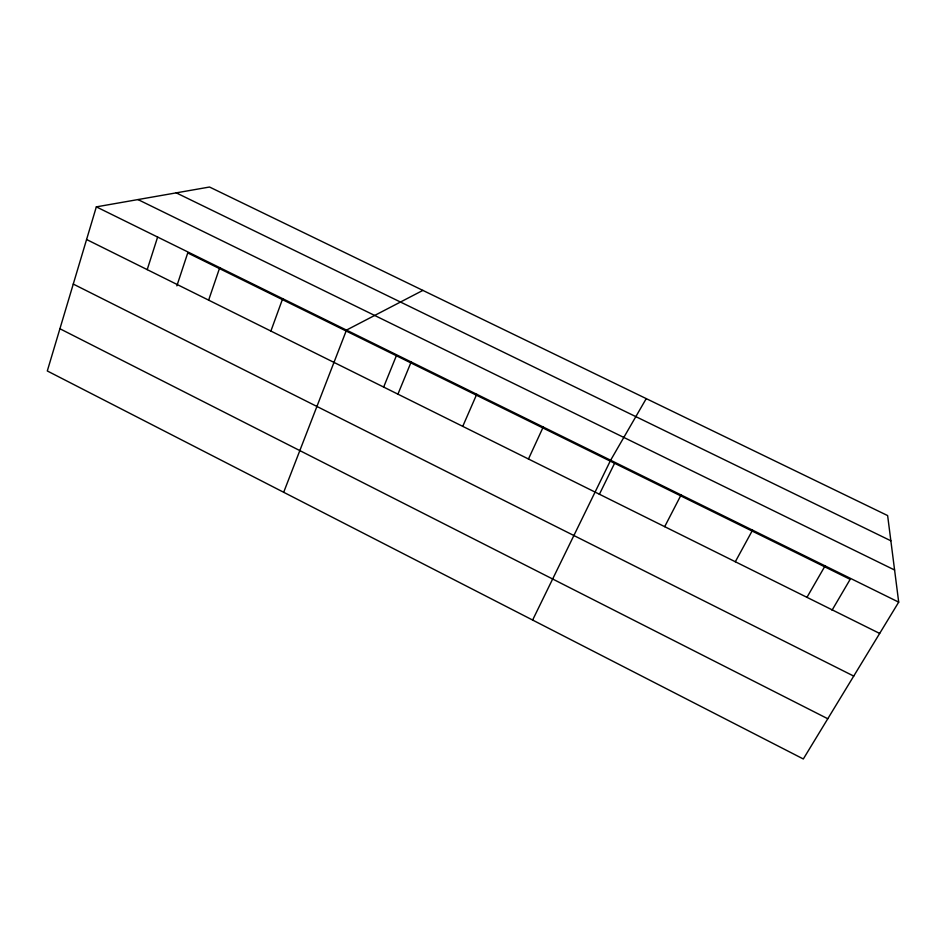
<?xml version="1.0" encoding="UTF-8"?>
<svg xmlns="http://www.w3.org/2000/svg" width="946" height="946" viewBox="0 0 946 946"><rect width="100%" height="100%" fill="white"/><g stroke="black" fill="none" stroke-linecap="round" stroke-linejoin="round"><path stroke-width="1.42" d="M96.338 206.867L47.3 370.962L803.32 758.976L898.7 602.141L887.632 515.57L209.527 187.024L96.338 206.867L898.7 602.141M147.209 269.622L157.627 237.056M176.867 285.846L187.734 252.949L850.158 579.354L832.031 610.229M208.64 300.142L219.732 267.659M270.887 331.065L282.677 298.664M283.682 492.287L346.484 330.095L422.886 290.387M383.698 386.973L396.362 355.755M397.923 394.163L411.167 361.963M462.748 426.362L476.737 394.269M528.459 458.999L543.217 427.013M532.622 620.044L610.631 460.229L646.248 398.621M599.35 494.38L614.581 463.28M664.695 526.662L681.085 494.935M735.314 561.747L752.555 530.15M806.962 597.328L825.089 565.874M176.24 192.854L890.86 540.793M137.986 199.571L894.597 570.012M86.583 239.515L879.662 633.442M73.268 284.072L853.73 676.094M59.917 328.747L827.785 718.747"/></g></svg>
